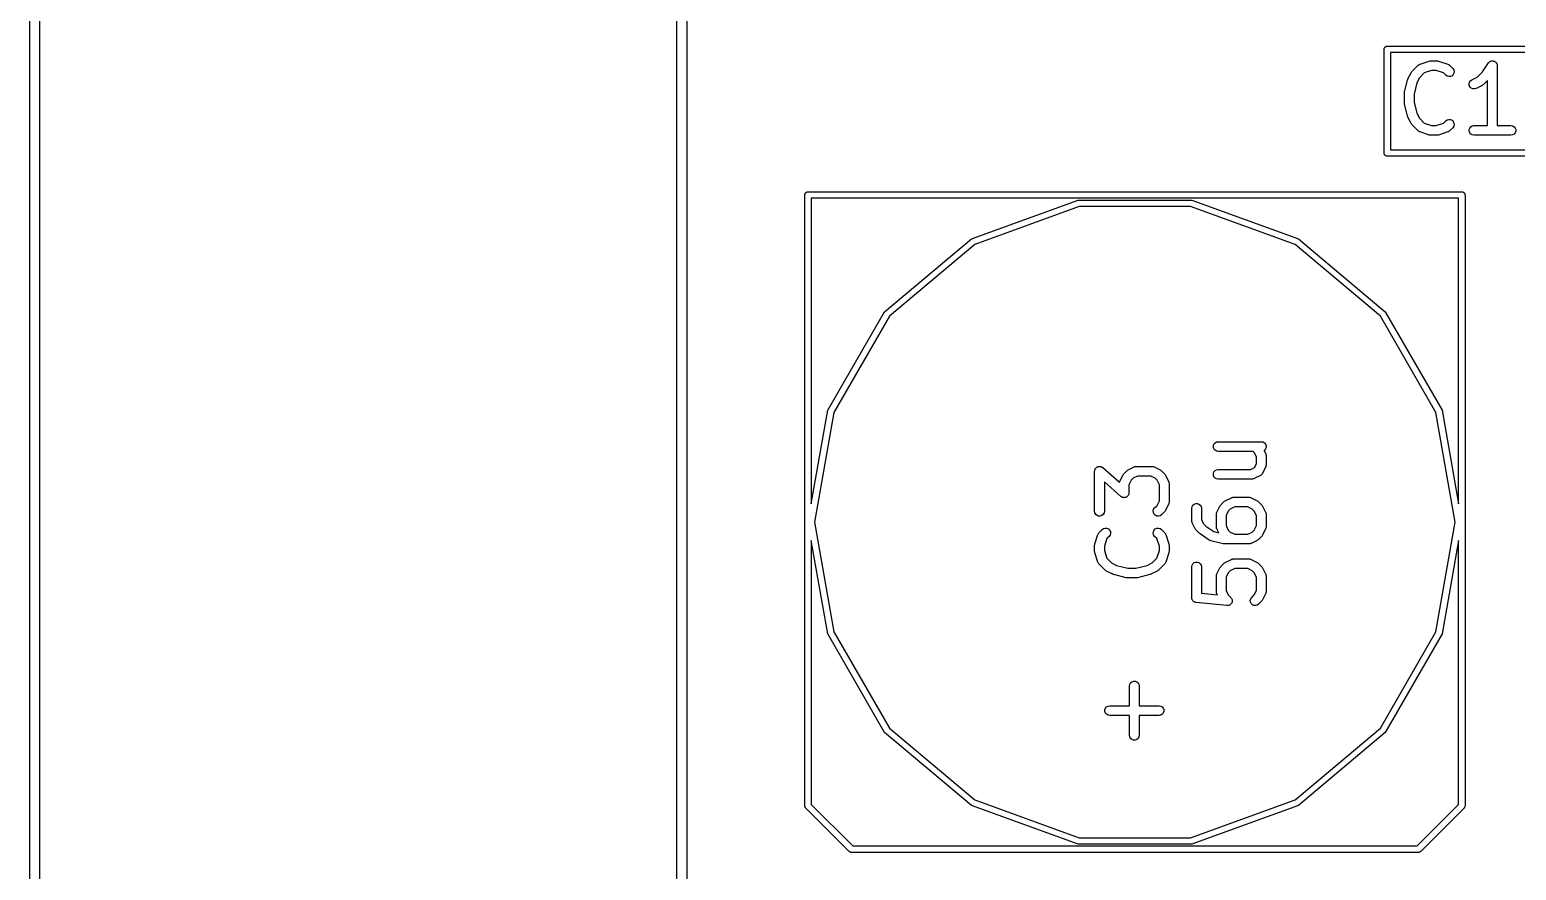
# Model space of a CAD drawing. Extents: x 1 to 57, y -99 to 45.
# Drawn here: x 0.93 to 23.89, y -72.88 to -59.9 of the extents above; entities that cross this region are included whole.
import ezdxf

# ---------------------------------------------------------------- set-up
doc = ezdxf.new("R2010")
doc.units = 0
doc.header["$MEASUREMENT"] = 0
doc.layers.add('BLACK', color=7, linetype='CONTINUOUS')

msp = doc.modelspace()

# ---------------------------------------------------------------- linework, layer by layer
at = {"layer": 'Black'}
for p, q in [((0.925, -99), (0.925, -1)), ((1.075, -1.075), (1.075, -98.925)), ((10.925, -98.925), (10.925, -1.075)), ((11.075, -1), (11.075, -99)), ((21.8567, -60.175), (21.8595, -60.1716)), ((21.8595, -60.1716), (21.8617, -60.1679)), ((21.8617, -60.1679), (21.865, -60.165)), ((21.865, -60.165), (21.8679, -60.1617)), ((21.8679, -60.1617), (21.8716, -60.1595)), ((21.8716, -60.1595), (21.875, -60.1567)), ((21.875, -60.1567), (21.8791, -60.1552)), ((21.8791, -60.1552), (21.8829, -60.153)), ((21.8829, -60.153), (21.8872, -60.1523)), ((21.8872, -60.1523), (21.8913, -60.1508)), ((21.8913, -60.1508), (21.8957, -60.1508)), ((21.8957, -60.1508), (21.9, -60.15)), ((21.9, -60.15), (25.1, -60.15)), ((21.85, -60.2), (21.8508, -60.1957)), ((21.85, -61.8), (21.85, -60.2)), ((21.8508, -60.1913), (21.8523, -60.1872)), ((21.8508, -60.1957), (21.8508, -60.1913)), ((21.8523, -60.1872), (21.853, -60.1829)), ((21.853, -60.1829), (21.8552, -60.1791)), ((21.8552, -60.1791), (21.8567, -60.175)), ((21.95, -60.25), (21.95, -61.75)), ((25.05, -60.25), (21.95, -60.25)), ((22.4049, -60.4288), (22.5477, -60.3812)), ((22.5477, -60.3812), (22.5596, -60.3795)), ((22.5596, -60.3795), (22.5714, -60.3774)), ((22.5714, -60.3774), (22.6667, -60.3774)), ((22.6667, -60.3774), (22.6785, -60.3795)), ((22.6785, -60.3795), (22.6904, -60.3812)), ((22.6904, -60.3812), (22.8332, -60.4288)), ((23.4664, -60.4042), (23.4732, -60.3984)), ((23.4732, -60.3984), (23.4794, -60.3919)), ((23.4794, -60.3919), (23.4831, -60.3901)), ((23.4831, -60.3901), (23.4863, -60.3874)), ((23.4863, -60.3874), (23.4947, -60.3844)), ((23.4947, -60.3844), (23.5027, -60.3804)), ((23.5027, -60.3804), (23.5069, -60.3799)), ((23.5069, -60.3799), (23.5108, -60.3785)), ((23.5108, -60.3785), (23.5197, -60.3785)), ((23.5197, -60.3785), (23.5286, -60.3775)), ((23.5286, -60.3775), (23.5327, -60.3785)), ((23.5327, -60.3785), (23.5368, -60.3785)), ((23.5368, -60.3785), (23.5452, -60.3816)), ((23.5452, -60.3816), (23.5539, -60.3837)), ((23.5539, -60.3837), (23.5574, -60.386)), ((23.5574, -60.386), (23.5613, -60.3874)), ((23.5613, -60.3874), (23.5682, -60.3932)), ((23.5682, -60.3932), (23.5756, -60.3981)), ((23.5756, -60.3981), (23.5781, -60.4015)), ((23.5781, -60.4015), (23.5813, -60.4042)), ((22.2186, -60.6569), (22.2663, -60.5617)), ((22.2663, -60.5617), (22.2734, -60.552)), ((22.2734, -60.552), (22.2803, -60.5422)), ((22.2803, -60.5422), (22.3755, -60.447)), ((22.3755, -60.447), (22.3791, -60.4445)), ((22.3791, -60.4445), (22.3819, -60.4413)), ((22.3819, -60.4413), (22.3897, -60.4371)), ((22.3897, -60.4371), (22.3969, -60.432)), ((22.4691, -60.5656), (22.395, -60.6397)), ((22.3969, -60.432), (22.4011, -60.4309)), ((22.4011, -60.4309), (22.4049, -60.4288)), ((22.5836, -60.5274), (22.4691, -60.5656)), ((22.6545, -60.5274), (22.5836, -60.5274)), ((22.769, -60.5656), (22.6545, -60.5274)), ((22.8041, -60.6007), (22.769, -60.5656)), ((22.8254, -60.6156), (22.8041, -60.6007)), ((22.8506, -60.6223), (22.8254, -60.6156)), ((22.8332, -60.4288), (22.837, -60.4309)), ((22.837, -60.4309), (22.8412, -60.432)), ((22.8412, -60.432), (22.8484, -60.4371)), ((22.8484, -60.4371), (22.8561, -60.4413)), ((22.8766, -60.6201), (22.8506, -60.6223)), ((22.8561, -60.4413), (22.859, -60.4445)), ((22.859, -60.4445), (22.8626, -60.447)), ((22.8626, -60.447), (22.9102, -60.4946)), ((22.9002, -60.6091), (22.8766, -60.6201)), ((22.9186, -60.5906), (22.9002, -60.6091)), ((22.9102, -60.4946), (22.9251, -60.5159)), ((22.9296, -60.567), (22.9186, -60.5906)), ((22.9251, -60.5159), (22.9319, -60.5411)), ((22.9319, -60.5411), (22.9296, -60.567)), ((23.2046, -60.671), (23.2889, -60.6288)), ((23.2889, -60.6288), (23.3703, -60.5475)), ((23.3703, -60.5475), (23.4614, -60.4108)), ((23.4614, -60.4108), (23.4643, -60.4078)), ((23.4643, -60.4078), (23.4664, -60.4042)), ((23.5813, -60.4042), (23.5857, -60.4119)), ((23.5857, -60.4119), (23.591, -60.4191)), ((23.591, -60.4191), (23.5922, -60.4231)), ((23.5922, -60.4231), (23.5943, -60.4267)), ((23.5943, -60.4267), (23.5958, -60.4355)), ((23.5958, -60.4355), (23.5984, -60.4441)), ((23.5984, -60.4441), (23.5981, -60.4483)), ((23.5981, -60.4483), (23.5988, -60.4524)), ((23.5988, -60.4524), (23.5988, -61.3774)), ((22.1653, -60.8628), (22.213, -60.6723)), ((22.213, -60.6723), (22.2163, -60.6648)), ((22.2163, -60.6648), (22.2186, -60.6569)), ((22.3565, -60.7167), (22.3131, -60.8902)), ((22.395, -60.6397), (22.3565, -60.7167)), ((23.1632, -60.7336), (23.1693, -60.7083)), ((23.1662, -60.7595), (23.1632, -60.7336)), ((23.1779, -60.7828), (23.1662, -60.7595)), ((23.1693, -60.7083), (23.1836, -60.6865)), ((23.1968, -60.8007), (23.1779, -60.7828)), ((23.1836, -60.6865), (23.2046, -60.671)), ((23.2207, -60.811), (23.1968, -60.8007)), ((23.2467, -60.8126), (23.2207, -60.811)), ((23.2716, -60.8052), (23.2467, -60.8126)), ((23.3669, -60.7576), (23.2716, -60.8052)), ((23.3765, -60.7504), (23.3669, -60.7576)), ((23.3864, -60.7435), (23.3765, -60.7504)), ((23.4488, -60.6811), (23.3864, -60.7435)), ((23.4488, -61.3774), (23.4488, -60.6811)), ((22.1631, -60.881), (22.1647, -60.8719)), ((22.1631, -61.0238), (22.1631, -60.881)), ((22.1647, -61.0328), (22.1631, -61.0238)), ((22.1647, -60.8719), (22.1653, -60.8628)), ((22.1653, -61.042), (22.1647, -61.0328)), ((22.213, -61.2325), (22.1653, -61.042)), ((22.3131, -60.8902), (22.3131, -61.0146)), ((22.3131, -61.0146), (22.3565, -61.1881)), ((22.2163, -61.24), (22.213, -61.2325)), ((22.2186, -61.2478), (22.2163, -61.24)), ((22.2663, -61.3431), (22.2186, -61.2478)), ((22.3565, -61.1881), (22.395, -61.2651)), ((22.395, -61.2651), (22.4691, -61.3392)), ((22.769, -61.3392), (22.8041, -61.3041)), ((22.8041, -61.3041), (22.8254, -61.2892)), ((22.8254, -61.2892), (22.8506, -61.2824)), ((22.8506, -61.2824), (22.8766, -61.2847)), ((22.8766, -61.2847), (22.9002, -61.2957)), ((22.9002, -61.2957), (22.9186, -61.3141)), ((22.9186, -61.3141), (22.9296, -61.3377)), ((22.2734, -61.3527), (22.2663, -61.3431)), ((22.2803, -61.3626), (22.2734, -61.3527)), ((22.3755, -61.4578), (22.2803, -61.3626)), ((22.3791, -61.4603), (22.3755, -61.4578)), ((22.3819, -61.4635), (22.3791, -61.4603)), ((22.3897, -61.4677), (22.3819, -61.4635)), ((22.3969, -61.4727), (22.3897, -61.4677)), ((22.4011, -61.4739), (22.3969, -61.4727)), ((22.4049, -61.4759), (22.4011, -61.4739)), ((22.5477, -61.5235), (22.4049, -61.4759)), ((22.4691, -61.3392), (22.5836, -61.3774)), ((22.5596, -61.5253), (22.5477, -61.5235)), ((22.5714, -61.5274), (22.5596, -61.5253)), ((22.6667, -61.5274), (22.5714, -61.5274)), ((22.5836, -61.3774), (22.6545, -61.3774)), ((22.6545, -61.3774), (22.769, -61.3392)), ((22.6785, -61.5253), (22.6667, -61.5274)), ((22.6904, -61.5235), (22.6785, -61.5253)), ((22.8332, -61.4759), (22.6904, -61.5235)), ((22.837, -61.4739), (22.8332, -61.4759)), ((22.8412, -61.4727), (22.837, -61.4739)), ((22.8484, -61.4677), (22.8412, -61.4727)), ((22.8561, -61.4635), (22.8484, -61.4677)), ((22.859, -61.4603), (22.8561, -61.4635)), ((22.8626, -61.4578), (22.859, -61.4603)), ((22.9102, -61.4102), (22.8626, -61.4578)), ((22.9251, -61.3888), (22.9102, -61.4102)), ((22.9319, -61.3637), (22.9251, -61.3888)), ((22.9296, -61.3377), (22.9319, -61.3637)), ((23.1642, -61.4394), (23.1731, -61.4149)), ((23.1642, -61.4654), (23.1642, -61.4394)), ((23.1731, -61.4899), (23.1642, -61.4654)), ((23.1731, -61.4149), (23.1899, -61.3949)), ((23.1899, -61.5098), (23.1731, -61.4899)), ((23.1899, -61.3949), (23.2124, -61.3819)), ((23.2124, -61.5229), (23.1899, -61.5098)), ((23.2124, -61.3819), (23.2381, -61.3774)), ((23.2381, -61.5274), (23.2124, -61.5229)), ((23.2381, -61.3774), (23.4488, -61.3774)), ((23.8095, -61.5274), (23.2381, -61.5274)), ((23.5988, -61.3774), (23.8095, -61.3774)), ((23.8095, -61.3774), (23.8352, -61.3819)), ((23.8352, -61.5229), (23.8095, -61.5274)), ((23.8352, -61.3819), (23.8577, -61.3949)), ((23.8577, -61.5098), (23.8352, -61.5229)), ((23.8577, -61.3949), (23.8745, -61.4149)), ((23.8745, -61.4899), (23.8577, -61.5098)), ((23.8745, -61.4149), (23.8834, -61.4394)), ((23.8834, -61.4654), (23.8745, -61.4899)), ((23.8834, -61.4394), (23.8834, -61.4654)), ((21.95, -61.75), (25.05, -61.75)), ((21.8508, -61.8043), (21.85, -61.8)), ((21.8508, -61.8087), (21.8508, -61.8043)), ((21.8523, -61.8128), (21.8508, -61.8087)), ((21.853, -61.8171), (21.8523, -61.8128)), ((21.8552, -61.8209), (21.853, -61.8171)), ((21.8567, -61.825), (21.8552, -61.8209)), ((21.8595, -61.8284), (21.8567, -61.825)), ((21.8617, -61.8321), (21.8595, -61.8284)), ((21.865, -61.835), (21.8617, -61.8321)), ((21.8679, -61.8383), (21.865, -61.835)), ((21.8716, -61.8405), (21.8679, -61.8383)), ((21.875, -61.8433), (21.8716, -61.8405)), ((21.8791, -61.8448), (21.875, -61.8433)), ((21.8829, -61.847), (21.8791, -61.8448)), ((21.8872, -61.8477), (21.8829, -61.847)), ((21.8913, -61.8492), (21.8872, -61.8477)), ((21.8957, -61.8492), (21.8913, -61.8492)), ((21.9, -61.85), (21.8957, -61.8492)), ((25.1, -61.85), (21.9, -61.85)), ((12.9, -62.45), (12.9008, -62.4457)), ((12.9, -71.88), (12.9, -62.45)), ((12.9008, -62.4413), (12.9023, -62.4372)), ((12.9008, -62.4457), (12.9008, -62.4413)), ((12.9023, -62.4372), (12.903, -62.4329)), ((12.903, -62.4329), (12.9052, -62.4291)), ((12.9052, -62.4291), (12.9067, -62.425)), ((12.9067, -62.425), (12.9095, -62.4216)), ((12.9095, -62.4216), (12.9117, -62.4179)), ((12.9117, -62.4179), (12.915, -62.415)), ((12.915, -62.415), (12.9179, -62.4117)), ((12.9179, -62.4117), (12.9216, -62.4095)), ((12.9216, -62.4095), (12.925, -62.4067)), ((12.925, -62.4067), (12.9291, -62.4052)), ((12.9291, -62.4052), (12.9329, -62.403)), ((12.9329, -62.403), (12.9372, -62.4023)), ((12.9372, -62.4023), (12.9413, -62.4008)), ((12.9413, -62.4008), (12.9457, -62.4008)), ((12.9457, -62.4008), (12.95, -62.4)), ((12.95, -62.4), (23.05, -62.4)), ((23.05, -62.4), (23.0543, -62.4008)), ((23.0543, -62.4008), (23.0587, -62.4008)), ((23.0587, -62.4008), (23.0628, -62.4023)), ((23.0628, -62.4023), (23.0671, -62.403)), ((23.0671, -62.403), (23.0709, -62.4052)), ((23.0709, -62.4052), (23.075, -62.4067)), ((23.075, -62.4067), (23.0784, -62.4095)), ((23.0784, -62.4095), (23.0821, -62.4117)), ((23.0821, -62.4117), (23.085, -62.415)), ((23.085, -62.415), (23.0883, -62.4179)), ((23.0883, -62.4179), (23.0905, -62.4216)), ((23.0905, -62.4216), (23.0933, -62.425)), ((23.0933, -62.425), (23.0948, -62.4291)), ((23.0948, -62.4291), (23.097, -62.4329)), ((23.097, -62.4329), (23.0977, -62.4372)), ((23.0977, -62.4372), (23.0992, -62.4413)), ((23.0992, -62.4413), (23.0992, -62.4457)), ((23.0992, -62.4457), (23.1, -62.45)), ((23.1, -62.45), (23.1, -71.88)), ((13, -62.5), (13, -67.2164)), ((23, -62.5), (13, -62.5)), ((15.475, -63.1266), (17.1231, -62.5267)), ((17.1404, -62.6252), (15.525, -63.2132)), ((17.1231, -62.5267), (18.8769, -62.5267)), ((18.8596, -62.6252), (17.1404, -62.6252)), ((20.475, -63.2132), (18.8596, -62.6252)), ((18.8769, -62.5267), (20.525, -63.1266)), ((23, -67.2164), (23, -62.5)), ((14.1315, -64.2539), (15.475, -63.1266)), ((20.525, -63.1266), (21.8685, -64.2539)), ((15.525, -63.2132), (14.2081, -64.3182)), ((21.7919, -64.3182), (20.475, -63.2132)), ((13.2546, -65.7728), (14.1315, -64.2539)), ((21.8685, -64.2539), (22.7454, -65.7728)), ((14.2081, -64.3182), (13.3485, -65.807)), ((22.6515, -65.807), (21.7919, -64.3182)), ((13, -67.2164), (13.2546, -65.7728)), ((13.3485, -65.807), (13.05, -67.5)), ((22.95, -67.5), (22.6515, -65.807)), ((22.7454, -65.7728), (23, -67.2164)), ((19.2119, -66.3203), (19.2208, -66.2958)), ((19.2119, -66.3464), (19.2119, -66.3203)), ((19.2208, -66.3708), (19.2119, -66.3464)), ((19.2208, -66.2958), (19.2375, -66.2759)), ((19.2375, -66.3908), (19.2208, -66.3708)), ((19.2375, -66.2759), (19.2601, -66.2629)), ((19.2601, -66.2629), (19.2857, -66.2583)), ((19.2857, -66.2583), (19.9524, -66.2583)), ((19.9524, -66.2583), (19.978, -66.2629)), ((19.978, -66.2629), (20.0006, -66.2759)), ((20.0006, -66.2759), (20.0173, -66.2958)), ((20.0173, -66.3708), (20.0006, -66.3908)), ((20.0173, -66.2958), (20.0262, -66.3203)), ((20.0262, -66.3464), (20.0173, -66.3708)), ((20.0262, -66.3203), (20.0262, -66.3464)), ((19.2601, -66.4038), (19.2375, -66.3908)), ((19.2857, -66.4083), (19.2601, -66.4038)), ((19.8261, -66.4083), (19.2857, -66.4083)), ((19.8431, -66.4254), (19.8261, -66.4083)), ((19.8774, -66.4939), (19.8431, -66.4254)), ((19.8489, -66.6584), (19.8774, -66.6013)), ((19.8774, -66.6013), (19.8774, -66.4939)), ((20.0006, -66.3908), (19.9951, -66.3939)), ((19.9951, -66.3939), (20.0195, -66.4426)), ((20.0195, -66.4426), (20.0207, -66.4468)), ((20.0207, -66.4468), (20.0229, -66.4505)), ((20.0229, -66.4505), (20.0244, -66.4592)), ((20.0244, -66.4592), (20.0269, -66.4676)), ((20.0269, -66.4676), (20.0266, -66.4719)), ((20.0266, -66.4719), (20.0274, -66.4762)), ((20.0274, -66.4762), (20.0274, -66.619)), ((17.3774, -66.7143), (17.3787, -66.7071)), ((17.3774, -67.3333), (17.3774, -66.7143)), ((17.3787, -66.7071), (17.3788, -66.6997)), ((17.3788, -66.6997), (17.3809, -66.6943)), ((17.3809, -66.6943), (17.3819, -66.6886)), ((17.3819, -66.6886), (17.3856, -66.6823)), ((17.3856, -66.6823), (17.3882, -66.6754)), ((17.3882, -66.6754), (17.392, -66.6711)), ((17.392, -66.6711), (17.3949, -66.6661)), ((17.3949, -66.6661), (17.4005, -66.6614)), ((17.4005, -66.6614), (17.4054, -66.6558)), ((17.4054, -66.6558), (17.4104, -66.6531)), ((17.4104, -66.6531), (17.4149, -66.6493)), ((17.4149, -66.6493), (17.4218, -66.6468)), ((17.4218, -66.6468), (17.4282, -66.6433)), ((17.4282, -66.6433), (17.4339, -66.6424)), ((17.4339, -66.6424), (17.4394, -66.6404)), ((17.4394, -66.6404), (17.4467, -66.6404)), ((17.4467, -66.6404), (17.4539, -66.6393)), ((17.4539, -66.6393), (17.4596, -66.6404)), ((17.4596, -66.6404), (17.4654, -66.6404)), ((17.4654, -66.6404), (17.4723, -66.6429)), ((17.4723, -66.6429), (17.4795, -66.6444)), ((17.4795, -66.6444), (17.4844, -66.6474)), ((17.4844, -66.6474), (17.4899, -66.6493)), ((17.4899, -66.6493), (17.4955, -66.654)), ((17.4955, -66.654), (17.5018, -66.6578)), ((17.5018, -66.6578), (17.7618, -66.8853)), ((17.7663, -66.8712), (17.8139, -66.776)), ((17.8139, -66.776), (17.821, -66.7663)), ((17.821, -66.7663), (17.8279, -66.7565)), ((17.8279, -66.7565), (17.8755, -66.7089)), ((17.8755, -66.7089), (17.8854, -66.702)), ((17.8854, -66.702), (17.895, -66.6948)), ((17.895, -66.6948), (17.9903, -66.6472)), ((17.973, -66.8235), (17.9426, -66.8539)), ((18.0415, -66.7893), (17.973, -66.8235)), ((17.9903, -66.6472), (17.9944, -66.646)), ((17.9944, -66.646), (17.9982, -66.6438)), ((17.9982, -66.6438), (18.0068, -66.6423)), ((18.0068, -66.6423), (18.0152, -66.6398)), ((18.0152, -66.6398), (18.0196, -66.64)), ((18.0196, -66.64), (18.0238, -66.6393)), ((18.0238, -66.6393), (18.2619, -66.6393)), ((18.2442, -66.7893), (18.0415, -66.7893)), ((18.3127, -66.8235), (18.2442, -66.7893)), ((18.2619, -66.6393), (18.2662, -66.64)), ((18.2662, -66.64), (18.2705, -66.6398)), ((18.2705, -66.6398), (18.2789, -66.6423)), ((18.2789, -66.6423), (18.2876, -66.6438)), ((18.2876, -66.6438), (18.2913, -66.646)), ((18.2913, -66.646), (18.2954, -66.6472)), ((18.2954, -66.6472), (18.3907, -66.6948)), ((18.3431, -66.8539), (18.3127, -66.8235)), ((18.3907, -66.6948), (18.4003, -66.702)), ((18.4003, -66.702), (18.4102, -66.7089)), ((18.4102, -66.7089), (18.4578, -66.7565)), ((18.4578, -66.7565), (18.4647, -66.7663)), ((18.4647, -66.7663), (18.4718, -66.776)), ((18.4718, -66.776), (18.5195, -66.8712)), ((19.2119, -66.7489), (19.2208, -66.7244)), ((19.2119, -66.7749), (19.2119, -66.7489)), ((19.2208, -66.7994), (19.2119, -66.7749)), ((19.2208, -66.7244), (19.2375, -66.7045)), ((19.2375, -66.8194), (19.2208, -66.7994)), ((19.2375, -66.7045), (19.2601, -66.6914)), ((19.2601, -66.8324), (19.2375, -66.8194)), ((19.2601, -66.6914), (19.2857, -66.6869)), ((19.2857, -66.8369), (19.2601, -66.8324)), ((19.2857, -66.6869), (19.7918, -66.6869)), ((19.7918, -66.6869), (19.8489, -66.6584)), ((19.8352, -66.8324), (19.8265, -66.8339)), ((19.8389, -66.8302), (19.8352, -66.8324)), ((19.8431, -66.829), (19.8389, -66.8302)), ((19.9383, -66.7814), (19.8431, -66.829)), ((19.9471, -66.7748), (19.9383, -66.7814)), ((19.9563, -66.7687), (19.9471, -66.7748)), ((19.9576, -66.7671), (19.9563, -66.7687)), ((19.9592, -66.7659), (19.9576, -66.7671)), ((19.9653, -66.7567), (19.9592, -66.7659)), ((19.9718, -66.7478), (19.9653, -66.7567)), ((20.0195, -66.6526), (19.9718, -66.7478)), ((20.0207, -66.6484), (20.0195, -66.6526)), ((20.0229, -66.6447), (20.0207, -66.6484)), ((20.0244, -66.636), (20.0229, -66.6447)), ((20.0269, -66.6276), (20.0244, -66.636)), ((20.0274, -66.619), (20.0266, -66.6233)), ((20.0266, -66.6233), (20.0269, -66.6276)), ((17.7839, -67.1041), (17.5274, -66.8796)), ((17.5274, -66.8796), (17.5274, -67.3333)), ((17.7618, -66.8853), (17.7629, -66.8791)), ((17.7629, -66.8791), (17.765, -66.8754)), ((17.765, -66.8754), (17.7663, -66.8712)), ((17.9069, -67.0622), (17.9048, -67.0676)), ((17.9071, -67.0548), (17.9069, -67.0622)), ((17.9083, -67.0476), (17.9071, -67.0548)), ((17.9426, -66.8539), (17.9083, -66.9225)), ((17.9083, -66.9225), (17.9083, -67.0476)), ((18.3774, -66.9225), (18.3431, -66.8539)), ((18.3774, -67.1728), (18.3774, -66.9225)), ((18.5195, -66.8712), (18.5207, -66.8754)), ((18.5207, -66.8754), (18.5229, -66.8791)), ((18.5229, -66.8791), (18.5244, -66.8878)), ((18.5244, -66.8878), (18.5269, -66.8962)), ((18.5269, -66.8962), (18.5266, -66.9005)), ((18.5266, -66.9005), (18.5274, -66.9048)), ((18.5274, -66.9048), (18.5274, -67.1905)), ((19.8095, -66.8369), (19.2857, -66.8369)), ((19.8138, -66.8362), (19.8095, -66.8369)), ((19.8181, -66.8364), (19.8138, -66.8362)), ((19.8265, -66.8339), (19.8181, -66.8364)), ((17.7902, -67.1079), (17.7839, -67.1041)), ((17.7958, -67.1126), (17.7902, -67.1079)), ((17.8013, -67.1146), (17.7958, -67.1126)), ((17.8062, -67.1176), (17.8013, -67.1146)), ((17.8134, -67.119), (17.8062, -67.1176)), ((17.8203, -67.1215), (17.8134, -67.119)), ((17.8261, -67.1215), (17.8203, -67.1215)), ((17.8318, -67.1226), (17.8261, -67.1215)), ((17.839, -67.1215), (17.8318, -67.1226)), ((17.8464, -67.1215), (17.839, -67.1215)), ((17.8518, -67.1195), (17.8464, -67.1215)), ((17.8575, -67.1186), (17.8518, -67.1195)), ((17.8639, -67.1151), (17.8575, -67.1186)), ((17.8708, -67.1126), (17.8639, -67.1151)), ((17.8753, -67.1089), (17.8708, -67.1126)), ((17.8803, -67.1061), (17.8753, -67.1089)), ((17.8852, -67.1005), (17.8803, -67.1061)), ((17.8908, -67.0958), (17.8852, -67.1005)), ((17.8937, -67.0908), (17.8908, -67.0958)), ((17.8975, -67.0865), (17.8937, -67.0908)), ((17.9001, -67.0796), (17.8975, -67.0865)), ((17.9038, -67.0733), (17.9001, -67.0796)), ((17.9048, -67.0676), (17.9038, -67.0733)), ((18.2892, -67.3016), (18.3041, -67.2803)), ((18.3041, -67.2803), (18.3431, -67.2413)), ((18.3431, -67.2413), (18.3774, -67.1728)), ((18.5195, -67.224), (18.4718, -67.3193)), ((18.5207, -67.2199), (18.5195, -67.224)), ((18.5229, -67.2161), (18.5207, -67.2199)), ((18.5244, -67.2075), (18.5229, -67.2161)), ((18.5269, -67.1991), (18.5244, -67.2075)), ((18.5274, -67.1905), (18.5266, -67.1947)), ((18.5266, -67.1947), (18.5269, -67.1991)), ((18.8774, -67.2857), (18.8819, -67.2601)), ((18.8774, -67.4762), (18.8774, -67.2857)), ((18.8819, -67.2601), (18.8949, -67.2375)), ((18.8949, -67.2375), (18.9149, -67.2208)), ((18.9149, -67.2208), (18.9394, -67.2119)), ((18.9394, -67.2119), (18.9654, -67.2119)), ((18.9654, -67.2119), (18.9899, -67.2208)), ((18.9899, -67.2208), (19.0098, -67.2375)), ((19.0098, -67.2375), (19.0229, -67.2601)), ((19.0229, -67.2601), (19.0274, -67.2857)), ((19.0274, -67.2857), (19.0274, -67.4585)), ((19.2663, -67.3474), (19.3139, -67.2522)), ((19.3139, -67.2522), (19.321, -67.2425)), ((19.321, -67.2425), (19.3279, -67.2327)), ((19.3279, -67.2327), (19.3755, -67.1851)), ((19.3755, -67.1851), (19.3854, -67.1782)), ((19.3854, -67.1782), (19.395, -67.171)), ((19.395, -67.171), (19.4903, -67.1234)), ((19.5415, -67.2655), (19.473, -67.2997)), ((19.4903, -67.1234), (19.4944, -67.1222)), ((19.4944, -67.1222), (19.4982, -67.12)), ((19.4982, -67.12), (19.5068, -67.1185)), ((19.5068, -67.1185), (19.5152, -67.116)), ((19.5152, -67.116), (19.5196, -67.1162)), ((19.5196, -67.1162), (19.5238, -67.1155)), ((19.5238, -67.1155), (19.7619, -67.1155)), ((19.7442, -67.2655), (19.5415, -67.2655)), ((19.8127, -67.2997), (19.7442, -67.2655)), ((19.7619, -67.1155), (19.7662, -67.1162)), ((19.7662, -67.1162), (19.7705, -67.116)), ((19.7705, -67.116), (19.7789, -67.1185)), ((19.7789, -67.1185), (19.7876, -67.12)), ((19.7876, -67.12), (19.7913, -67.1222)), ((19.7913, -67.1222), (19.7954, -67.1234)), ((19.7954, -67.1234), (19.8907, -67.171)), ((19.8907, -67.171), (19.9003, -67.1782)), ((19.9003, -67.1782), (19.9102, -67.1851)), ((19.9102, -67.1851), (19.9578, -67.2327)), ((19.9578, -67.2327), (19.9647, -67.2425)), ((19.9647, -67.2425), (19.9718, -67.2522)), ((19.9718, -67.2522), (20.0195, -67.3474)), ((13.05, -67.5), (13.3485, -69.193)), ((17.3819, -67.359), (17.3774, -67.3333)), ((17.3949, -67.3815), (17.3819, -67.359)), ((17.4149, -67.3983), (17.3949, -67.3815)), ((17.4394, -67.4072), (17.4149, -67.3983)), ((17.4654, -67.4072), (17.4394, -67.4072)), ((17.4899, -67.3983), (17.4654, -67.4072)), ((17.5098, -67.3815), (17.4899, -67.3983)), ((17.5229, -67.359), (17.5098, -67.3815)), ((17.5274, -67.3333), (17.5229, -67.359)), ((18.2824, -67.3268), (18.2892, -67.3016)), ((18.2847, -67.3527), (18.2824, -67.3268)), ((18.2957, -67.3764), (18.2847, -67.3527)), ((18.3141, -67.3948), (18.2957, -67.3764)), ((18.3377, -67.4058), (18.3141, -67.3948)), ((18.3637, -67.408), (18.3377, -67.4058)), ((18.3888, -67.4013), (18.3637, -67.408)), ((18.4102, -67.3864), (18.3888, -67.4013)), ((18.4578, -67.3387), (18.4102, -67.3864)), ((18.4647, -67.3289), (18.4578, -67.3387)), ((18.4718, -67.3193), (18.4647, -67.3289)), ((18.8781, -67.4804), (18.8774, -67.4762)), ((18.8779, -67.4848), (18.8781, -67.4804)), ((18.8804, -67.4932), (18.8779, -67.4848)), ((18.8819, -67.5018), (18.8804, -67.4932)), ((18.8841, -67.5056), (18.8819, -67.5018)), ((18.8853, -67.5097), (18.8841, -67.5056)), ((18.9329, -67.605), (18.8853, -67.5097)), ((19.0274, -67.4585), (19.0616, -67.527)), ((19.2583, -67.381), (19.2591, -67.3767)), ((19.2583, -67.5714), (19.2583, -67.381)), ((19.2588, -67.3724), (19.2613, -67.364)), ((19.2591, -67.3767), (19.2588, -67.3724)), ((19.2613, -67.364), (19.2629, -67.3553)), ((19.2629, -67.3553), (19.265, -67.3516)), ((19.265, -67.3516), (19.2663, -67.3474)), ((19.4426, -67.3301), (19.4083, -67.3987)), ((19.4083, -67.3987), (19.4083, -67.5537)), ((19.473, -67.2997), (19.4426, -67.3301)), ((19.8431, -67.3301), (19.8127, -67.2997)), ((19.8774, -67.3987), (19.8431, -67.3301)), ((19.8774, -67.5537), (19.8774, -67.3987)), ((20.0195, -67.3474), (20.0207, -67.3516)), ((20.0207, -67.3516), (20.0229, -67.3553)), ((20.0229, -67.3553), (20.0244, -67.364)), ((20.0244, -67.364), (20.0269, -67.3724)), ((20.0269, -67.3724), (20.0266, -67.3767)), ((20.0266, -67.3767), (20.0274, -67.381)), ((20.0274, -67.381), (20.0274, -67.5714)), ((22.6515, -69.193), (22.95, -67.5)), ((17.3812, -67.8334), (17.4288, -67.6906)), ((17.4288, -67.6906), (17.4309, -67.6868)), ((17.4309, -67.6868), (17.432, -67.6826)), ((17.432, -67.6826), (17.4371, -67.6754)), ((17.4371, -67.6754), (17.4413, -67.6677)), ((17.4413, -67.6677), (17.4445, -67.6648)), ((17.4445, -67.6648), (17.447, -67.6613)), ((17.447, -67.6613), (17.4946, -67.6136)), ((17.4946, -67.6136), (17.5159, -67.5987)), ((17.5159, -67.5987), (17.5411, -67.592)), ((17.5411, -67.592), (17.567, -67.5942)), ((17.6007, -67.7197), (17.5656, -67.7548)), ((17.567, -67.5942), (17.5906, -67.6052)), ((17.5906, -67.6052), (17.6091, -67.6236)), ((17.6156, -67.6984), (17.6007, -67.7197)), ((17.6091, -67.6236), (17.6201, -67.6473)), ((17.6223, -67.6732), (17.6156, -67.6984)), ((17.6201, -67.6473), (17.6223, -67.6732)), ((18.2824, -67.6732), (18.2847, -67.6473)), ((18.2892, -67.6984), (18.2824, -67.6732)), ((18.2847, -67.6473), (18.2957, -67.6236)), ((18.3041, -67.7197), (18.2892, -67.6984)), ((18.2957, -67.6236), (18.3141, -67.6052)), ((18.3392, -67.7548), (18.3041, -67.7197)), ((18.3141, -67.6052), (18.3377, -67.5942)), ((18.3377, -67.5942), (18.3637, -67.592)), ((18.3637, -67.592), (18.3888, -67.5987)), ((18.3888, -67.5987), (18.4102, -67.6136)), ((18.4102, -67.6136), (18.4578, -67.6613)), ((18.4578, -67.6613), (18.4603, -67.6648)), ((18.4603, -67.6648), (18.4635, -67.6677)), ((18.4635, -67.6677), (18.4677, -67.6754)), ((18.4677, -67.6754), (18.4727, -67.6826)), ((18.4727, -67.6826), (18.4739, -67.6868)), ((18.4739, -67.6868), (18.4759, -67.6906)), ((18.4759, -67.6906), (18.5235, -67.8334)), ((18.9401, -67.6146), (18.9329, -67.605)), ((18.947, -67.6245), (18.9401, -67.6146)), ((18.9946, -67.6721), (18.947, -67.6245)), ((19.0007, -67.6763), (18.9946, -67.6721)), ((19.006, -67.6815), (19.0007, -67.6763)), ((19.1489, -67.7767), (19.006, -67.6815)), ((19.0616, -67.527), (19.0954, -67.5608)), ((19.0954, -67.5608), (19.2213, -67.6447)), ((19.2213, -67.6447), (19.2954, -67.6632)), ((19.2591, -67.5757), (19.2583, -67.5714)), ((19.2588, -67.58), (19.2591, -67.5757)), ((19.2613, -67.5884), (19.2588, -67.58)), ((19.2629, -67.5971), (19.2613, -67.5884)), ((19.265, -67.6008), (19.2629, -67.5971)), ((19.2663, -67.605), (19.265, -67.6008)), ((19.2954, -67.6632), (19.2663, -67.605)), ((19.4083, -67.5537), (19.4426, -67.6222)), ((19.4426, -67.6222), (19.473, -67.6526)), ((19.473, -67.6526), (19.5415, -67.6869)), ((19.5415, -67.6869), (19.7442, -67.6869)), ((19.7442, -67.6869), (19.8127, -67.6526)), ((19.8127, -67.6526), (19.8431, -67.6222)), ((19.8431, -67.6222), (19.8774, -67.5537)), ((19.9578, -67.7197), (19.9102, -67.7673)), ((19.9647, -67.7099), (19.9578, -67.7197)), ((19.9718, -67.7002), (19.9647, -67.7099)), ((20.0195, -67.605), (19.9718, -67.7002)), ((20.0207, -67.6008), (20.0195, -67.605)), ((20.0229, -67.5971), (20.0207, -67.6008)), ((20.0244, -67.5884), (20.0229, -67.5971)), ((20.0269, -67.58), (20.0244, -67.5884)), ((20.0274, -67.5714), (20.0266, -67.5757)), ((20.0266, -67.5757), (20.0269, -67.58)), ((13.2546, -69.2272), (13, -67.7836)), ((13, -67.7836), (13, -71.8593)), ((17.3774, -67.8571), (17.3795, -67.8453)), ((17.3774, -67.9524), (17.3774, -67.8571)), ((17.3795, -67.9642), (17.3774, -67.9524)), ((17.3795, -67.8453), (17.3812, -67.8334)), ((17.3812, -67.9761), (17.3795, -67.9642)), ((17.4288, -68.119), (17.3812, -67.9761)), ((17.5656, -67.7548), (17.5274, -67.8693)), ((17.5274, -67.8693), (17.5274, -67.9402)), ((17.5274, -67.9402), (17.5656, -68.0547)), ((18.3774, -67.8693), (18.3392, -67.7548)), ((18.3392, -68.0547), (18.3774, -67.9402)), ((18.3774, -67.9402), (18.3774, -67.8693)), ((18.5235, -67.9761), (18.4759, -68.119)), ((18.5235, -67.8334), (18.5253, -67.8453)), ((18.5253, -67.9642), (18.5235, -67.9761)), ((18.5253, -67.8453), (18.5274, -67.8571)), ((18.5274, -67.9524), (18.5253, -67.9642)), ((18.5274, -67.8571), (18.5274, -67.9524)), ((19.1606, -67.7818), (19.1489, -67.7767)), ((19.1723, -67.787), (19.1606, -67.7818)), ((19.3628, -67.8347), (19.1723, -67.787)), ((19.3719, -67.8353), (19.3628, -67.8347)), ((19.381, -67.8369), (19.3719, -67.8353)), ((19.7619, -67.8369), (19.381, -67.8369)), ((19.7662, -67.8362), (19.7619, -67.8369)), ((19.7705, -67.8364), (19.7662, -67.8362)), ((19.7789, -67.8339), (19.7705, -67.8364)), ((19.7876, -67.8324), (19.7789, -67.8339)), ((19.7913, -67.8302), (19.7876, -67.8324)), ((19.7954, -67.829), (19.7913, -67.8302)), ((19.8907, -67.7814), (19.7954, -67.829)), ((19.9003, -67.7742), (19.8907, -67.7814)), ((19.9102, -67.7673), (19.9003, -67.7742)), ((23, -67.7836), (22.7454, -69.2272)), ((23, -71.8593), (23, -67.7836)), ((17.4309, -68.1228), (17.4288, -68.119)), ((17.432, -68.1269), (17.4309, -68.1228)), ((17.4371, -68.1341), (17.432, -68.1269)), ((17.4413, -68.1419), (17.4371, -68.1341)), ((17.4445, -68.1447), (17.4413, -68.1419)), ((17.447, -68.1483), (17.4445, -68.1447)), ((17.5422, -68.2435), (17.447, -68.1483)), ((17.5656, -68.0547), (17.6397, -68.1288)), ((17.6397, -68.1288), (17.7167, -68.1673)), ((17.7167, -68.1673), (17.8902, -68.2107)), ((17.8902, -68.2107), (18.0146, -68.2107)), ((18.0146, -68.2107), (18.1881, -68.1673)), ((18.1881, -68.1673), (18.2651, -68.1288)), ((18.2651, -68.1288), (18.3392, -68.0547)), ((18.4578, -68.1483), (18.3626, -68.2435)), ((18.4603, -68.1447), (18.4578, -68.1483)), ((18.4635, -68.1419), (18.4603, -68.1447)), ((18.4677, -68.1341), (18.4635, -68.1419)), ((18.4727, -68.1269), (18.4677, -68.1341)), ((18.4739, -68.1228), (18.4727, -68.1269)), ((18.4759, -68.119), (18.4739, -68.1228)), ((18.8774, -68.1905), (18.8819, -68.1648)), ((18.8774, -68.6667), (18.8774, -68.1905)), ((18.8819, -68.1648), (18.8949, -68.1423)), ((18.8949, -68.1423), (18.9149, -68.1255)), ((18.9149, -68.1255), (18.9394, -68.1166)), ((18.9394, -68.1166), (18.9654, -68.1166)), ((18.9654, -68.1166), (18.9899, -68.1255)), ((18.9899, -68.1255), (19.0098, -68.1423)), ((19.0098, -68.1423), (19.0229, -68.1648)), ((19.0229, -68.1648), (19.0274, -68.1905)), ((19.0274, -68.1905), (19.0274, -68.5988)), ((19.2663, -68.2998), (19.3139, -68.2046)), ((19.3139, -68.2046), (19.321, -68.1949)), ((19.321, -68.1949), (19.3279, -68.1851)), ((19.3279, -68.1851), (19.3755, -68.1374)), ((19.3755, -68.1374), (19.3854, -68.1306)), ((19.3854, -68.1306), (19.395, -68.1234)), ((19.395, -68.1234), (19.4903, -68.0758)), ((19.4903, -68.0758), (19.4944, -68.0745)), ((19.4944, -68.0745), (19.4982, -68.0724)), ((19.4982, -68.0724), (19.5068, -68.0709)), ((19.5068, -68.0709), (19.5152, -68.0683)), ((19.5152, -68.0683), (19.5196, -68.0686)), ((19.5196, -68.0686), (19.5238, -68.0679)), ((19.5238, -68.0679), (19.7619, -68.0679)), ((19.7619, -68.0679), (19.7662, -68.0686)), ((19.7662, -68.0686), (19.7705, -68.0683)), ((19.7705, -68.0683), (19.7789, -68.0709)), ((19.7789, -68.0709), (19.7876, -68.0724)), ((19.7876, -68.0724), (19.7913, -68.0745)), ((19.7913, -68.0745), (19.7954, -68.0758)), ((19.7954, -68.0758), (19.8907, -68.1234)), ((19.8907, -68.1234), (19.9003, -68.1306)), ((19.9003, -68.1306), (19.9102, -68.1374)), ((19.9102, -68.1374), (19.9578, -68.1851)), ((19.9578, -68.1851), (19.9647, -68.1949)), ((19.9647, -68.1949), (19.9718, -68.2046)), ((19.9718, -68.2046), (20.0195, -68.2998)), ((17.552, -68.2504), (17.5422, -68.2435)), ((17.5617, -68.2576), (17.552, -68.2504)), ((17.6569, -68.3052), (17.5617, -68.2576)), ((17.6648, -68.3075), (17.6569, -68.3052)), ((17.6723, -68.3109), (17.6648, -68.3075)), ((17.8628, -68.3585), (17.6723, -68.3109)), ((17.8719, -68.3591), (17.8628, -68.3585)), ((17.881, -68.3607), (17.8719, -68.3591)), ((18.0238, -68.3607), (17.881, -68.3607)), ((18.0328, -68.3591), (18.0238, -68.3607)), ((18.042, -68.3585), (18.0328, -68.3591)), ((18.2325, -68.3109), (18.042, -68.3585)), ((18.24, -68.3075), (18.2325, -68.3109)), ((18.2478, -68.3052), (18.24, -68.3075)), ((18.3431, -68.2576), (18.2478, -68.3052)), ((18.3527, -68.2504), (18.3431, -68.2576)), ((18.3626, -68.2435), (18.3527, -68.2504)), ((19.2583, -68.3333), (19.2591, -68.3291)), ((19.2583, -68.5714), (19.2583, -68.3333)), ((19.2588, -68.3248), (19.2613, -68.3163)), ((19.2591, -68.3291), (19.2588, -68.3248)), ((19.2613, -68.3163), (19.2629, -68.3077)), ((19.2629, -68.3077), (19.265, -68.3039)), ((19.265, -68.3039), (19.2663, -68.2998)), ((19.4426, -68.2825), (19.4083, -68.351)), ((19.4083, -68.351), (19.4083, -68.5537)), ((19.473, -68.2521), (19.4426, -68.2825)), ((19.5415, -68.2179), (19.473, -68.2521)), ((19.7442, -68.2179), (19.5415, -68.2179)), ((19.8127, -68.2521), (19.7442, -68.2179)), ((19.8431, -68.2825), (19.8127, -68.2521)), ((19.8774, -68.351), (19.8431, -68.2825)), ((19.8774, -68.5537), (19.8774, -68.351)), ((20.0195, -68.2998), (20.0207, -68.3039)), ((20.0207, -68.3039), (20.0229, -68.3077)), ((20.0229, -68.3077), (20.0244, -68.3163)), ((20.0244, -68.3163), (20.0269, -68.3248)), ((20.0269, -68.3248), (20.0266, -68.3291)), ((20.0266, -68.3291), (20.0274, -68.3333)), ((20.0274, -68.3333), (20.0274, -68.5714)), ((18.8779, -68.6695), (18.8774, -68.6667)), ((18.8776, -68.6723), (18.8779, -68.6695)), ((19.0274, -68.5988), (19.2756, -68.6236)), ((19.2591, -68.5757), (19.2583, -68.5714)), ((19.2588, -68.58), (19.2591, -68.5757)), ((19.2613, -68.5884), (19.2588, -68.58)), ((19.2629, -68.5971), (19.2613, -68.5884)), ((19.265, -68.6008), (19.2629, -68.5971)), ((19.2663, -68.605), (19.265, -68.6008)), ((19.2756, -68.6236), (19.2663, -68.605)), ((19.4083, -68.5537), (19.4426, -68.6222)), ((19.4426, -68.6222), (19.4816, -68.6613)), ((19.4816, -68.6613), (19.4819, -68.6616)), ((19.4819, -68.6616), (19.4823, -68.6619)), ((19.4823, -68.6619), (19.4893, -68.6723)), ((19.7892, -68.6826), (19.8041, -68.6613)), ((19.8041, -68.6613), (19.8431, -68.6222)), ((19.8431, -68.6222), (19.8774, -68.5537)), ((20.0195, -68.605), (19.9718, -68.7002)), ((20.0207, -68.6008), (20.0195, -68.605)), ((20.0229, -68.5971), (20.0207, -68.6008)), ((20.0244, -68.5884), (20.0229, -68.5971)), ((20.0269, -68.58), (20.0244, -68.5884)), ((20.0274, -68.5714), (20.0266, -68.5757)), ((20.0266, -68.5757), (20.0269, -68.58)), ((18.8801, -68.6822), (18.8776, -68.6723)), ((18.8819, -68.6923), (18.8801, -68.6822)), ((18.8833, -68.6948), (18.8819, -68.6923)), ((18.884, -68.6975), (18.8833, -68.6948)), ((18.8898, -68.706), (18.884, -68.6975)), ((18.8949, -68.7149), (18.8898, -68.706)), ((18.8971, -68.7167), (18.8949, -68.7149)), ((18.8987, -68.719), (18.8971, -68.7167)), ((18.907, -68.725), (18.8987, -68.719)), ((18.9149, -68.7316), (18.907, -68.725)), ((18.9175, -68.7326), (18.9149, -68.7316)), ((18.9198, -68.7342), (18.9175, -68.7326)), ((18.9297, -68.737), (18.9198, -68.7342)), ((18.9394, -68.7405), (18.9297, -68.737)), ((18.9422, -68.7405), (18.9394, -68.7405)), ((18.9449, -68.7413), (18.9422, -68.7405)), ((19.4211, -68.7889), (18.9449, -68.7413)), ((19.4216, -68.7889), (19.4211, -68.7889)), ((19.422, -68.789), (19.4216, -68.7889)), ((19.4345, -68.7879), (19.422, -68.789)), ((19.4471, -68.787), (19.4345, -68.7879)), ((19.4475, -68.7868), (19.4471, -68.787)), ((19.448, -68.7867), (19.4475, -68.7868)), ((19.4594, -68.7814), (19.448, -68.7867)), ((19.4708, -68.7763), (19.4594, -68.7814)), ((19.4712, -68.7759), (19.4708, -68.7763)), ((19.4716, -68.7757), (19.4712, -68.7759)), ((19.4805, -68.7668), (19.4716, -68.7757)), ((19.4895, -68.7581), (19.4805, -68.7668)), ((19.4893, -68.6723), (19.4965, -68.6826)), ((19.4897, -68.7576), (19.4895, -68.7581)), ((19.49, -68.7573), (19.4897, -68.7576)), ((19.4953, -68.7459), (19.49, -68.7573)), ((19.5008, -68.7346), (19.4953, -68.7459)), ((19.4965, -68.6826), (19.4967, -68.683)), ((19.4967, -68.683), (19.4969, -68.6834)), ((19.4969, -68.6834), (19.5, -68.6956)), ((19.5, -68.6956), (19.5033, -68.7077)), ((19.501, -68.7337), (19.5008, -68.7341)), ((19.5008, -68.7341), (19.5008, -68.7346)), ((19.5021, -68.7212), (19.501, -68.7337)), ((19.5034, -68.7087), (19.5021, -68.7212)), ((19.5033, -68.7077), (19.5032, -68.7082)), ((19.5032, -68.7082), (19.5034, -68.7087)), ((19.7824, -68.7077), (19.7892, -68.6826)), ((19.7847, -68.7337), (19.7824, -68.7077)), ((19.7957, -68.7573), (19.7847, -68.7337)), ((19.8141, -68.7757), (19.7957, -68.7573)), ((19.8377, -68.7867), (19.8141, -68.7757)), ((19.8637, -68.789), (19.8377, -68.7867)), ((19.8888, -68.7823), (19.8637, -68.789)), ((19.9102, -68.7673), (19.8888, -68.7823)), ((19.9578, -68.7197), (19.9102, -68.7673)), ((19.9647, -68.7099), (19.9578, -68.7197)), ((19.9718, -68.7002), (19.9647, -68.7099)), ((14.1315, -70.7461), (13.2546, -69.2272)), ((13.3485, -69.193), (14.2081, -70.6818)), ((21.7919, -70.6818), (22.6515, -69.193)), ((22.7454, -69.2272), (21.8685, -70.7461)), ((17.9164, -70.029), (17.921, -70.0034)), ((17.9164, -70.335), (17.9164, -70.029)), ((17.921, -70.0034), (17.934, -69.9808)), ((17.934, -69.9808), (17.9539, -69.9641)), ((17.9539, -69.9641), (17.9784, -69.9552)), ((17.9784, -69.9552), (18.0045, -69.9552)), ((18.0045, -69.9552), (18.0289, -69.9641)), ((18.0289, -69.9641), (18.0489, -69.9808)), ((18.0489, -69.9808), (18.0619, -70.0034)), ((18.0619, -70.0034), (18.0664, -70.029)), ((18.0664, -70.029), (18.0664, -70.335)), ((17.5366, -70.397), (17.5455, -70.3725)), ((17.5366, -70.423), (17.5366, -70.397)), ((17.5455, -70.4475), (17.5366, -70.423)), ((17.5455, -70.3725), (17.5623, -70.3525)), ((17.5623, -70.4675), (17.5455, -70.4475)), ((17.5623, -70.3525), (17.5848, -70.3395)), ((17.5848, -70.4805), (17.5623, -70.4675)), ((17.5848, -70.3395), (17.6105, -70.335)), ((17.6105, -70.485), (17.5848, -70.4805)), ((17.6105, -70.335), (17.9164, -70.335)), ((17.9164, -70.485), (17.6105, -70.485)), ((17.9164, -70.791), (17.9164, -70.485)), ((18.0664, -70.335), (18.3724, -70.335)), ((18.3724, -70.485), (18.0664, -70.485)), ((18.0664, -70.485), (18.0664, -70.791)), ((18.3724, -70.335), (18.398, -70.3395)), ((18.398, -70.4805), (18.3724, -70.485)), ((18.398, -70.3395), (18.4206, -70.3525)), ((18.4206, -70.4675), (18.398, -70.4805)), ((18.4206, -70.3525), (18.4373, -70.3725)), ((18.4373, -70.4475), (18.4206, -70.4675)), ((18.4373, -70.3725), (18.4462, -70.397)), ((18.4462, -70.423), (18.4373, -70.4475)), ((18.4462, -70.397), (18.4462, -70.423)), ((14.2081, -70.6818), (15.525, -71.7868)), ((20.475, -71.7868), (21.7919, -70.6818)), ((15.475, -71.8734), (14.1315, -70.7461)), ((17.921, -70.8166), (17.9164, -70.791)), ((17.934, -70.8392), (17.921, -70.8166)), ((17.9539, -70.8559), (17.934, -70.8392)), ((17.9784, -70.8648), (17.9539, -70.8559)), ((18.0045, -70.8648), (17.9784, -70.8648)), ((18.0289, -70.8559), (18.0045, -70.8648)), ((18.0489, -70.8392), (18.0289, -70.8559)), ((18.0619, -70.8166), (18.0489, -70.8392)), ((18.0664, -70.791), (18.0619, -70.8166)), ((21.8685, -70.7461), (20.525, -71.8734)), ((12.9004, -71.8822), (12.9, -71.88)), ((12.9002, -71.8844), (12.9004, -71.8822)), ((12.9019, -71.8907), (12.9002, -71.8844)), ((13, -71.8593), (13.6407, -72.5)), ((17.1231, -72.4733), (15.475, -71.8734)), ((15.525, -71.7868), (17.1404, -72.3748)), ((18.8596, -72.3748), (20.475, -71.7868)), ((20.525, -71.8734), (18.8769, -72.4733)), ((22.3593, -72.5), (23, -71.8593)), ((23.0998, -71.8844), (23.0981, -71.8907)), ((23.1, -71.88), (23.0996, -71.8822)), ((23.0996, -71.8822), (23.0998, -71.8844)), ((12.903, -71.8971), (12.9019, -71.8907)), ((12.9041, -71.899), (12.903, -71.8971)), ((12.9047, -71.9011), (12.9041, -71.899)), ((12.9084, -71.9065), (12.9047, -71.9011)), ((12.9117, -71.9121), (12.9084, -71.9065)), ((12.9134, -71.9136), (12.9117, -71.9121)), ((12.9146, -71.9154), (12.9134, -71.9136)), ((13.5846, -72.5854), (12.9146, -71.9154)), ((23.0854, -71.9154), (22.4154, -72.5854)), ((23.0866, -71.9136), (23.0854, -71.9154)), ((23.0883, -71.9121), (23.0866, -71.9136)), ((23.0916, -71.9065), (23.0883, -71.9121)), ((23.0953, -71.9011), (23.0916, -71.9065)), ((23.0959, -71.899), (23.0953, -71.9011)), ((23.097, -71.8971), (23.0959, -71.899)), ((23.0981, -71.8907), (23.097, -71.8971)), ((13.6407, -72.5), (22.3593, -72.5)), ((18.8769, -72.4733), (17.1231, -72.4733)), ((17.1404, -72.3748), (18.8596, -72.3748)), ((13.5864, -72.5866), (13.5846, -72.5854)), ((13.5879, -72.5883), (13.5864, -72.5866)), ((13.5935, -72.5916), (13.5879, -72.5883)), ((13.5989, -72.5953), (13.5935, -72.5916)), ((13.601, -72.5959), (13.5989, -72.5953)), ((13.6029, -72.597), (13.601, -72.5959)), ((13.6093, -72.5981), (13.6029, -72.597)), ((13.6156, -72.5998), (13.6093, -72.5981)), ((13.6178, -72.5996), (13.6156, -72.5998)), ((13.62, -72.6), (13.6178, -72.5996)), ((22.38, -72.6), (13.62, -72.6)), ((22.3822, -72.5996), (22.38, -72.6)), ((22.3844, -72.5998), (22.3822, -72.5996)), ((22.3907, -72.5981), (22.3844, -72.5998)), ((22.3971, -72.597), (22.3907, -72.5981)), ((22.399, -72.5959), (22.3971, -72.597)), ((22.4011, -72.5953), (22.399, -72.5959)), ((22.4065, -72.5916), (22.4011, -72.5953)), ((22.4121, -72.5883), (22.4065, -72.5916)), ((22.4136, -72.5866), (22.4121, -72.5883)), ((22.4154, -72.5854), (22.4136, -72.5866))]:
    msp.add_line(p, q, dxfattribs=at)

doc.saveas('drawing.dxf')
